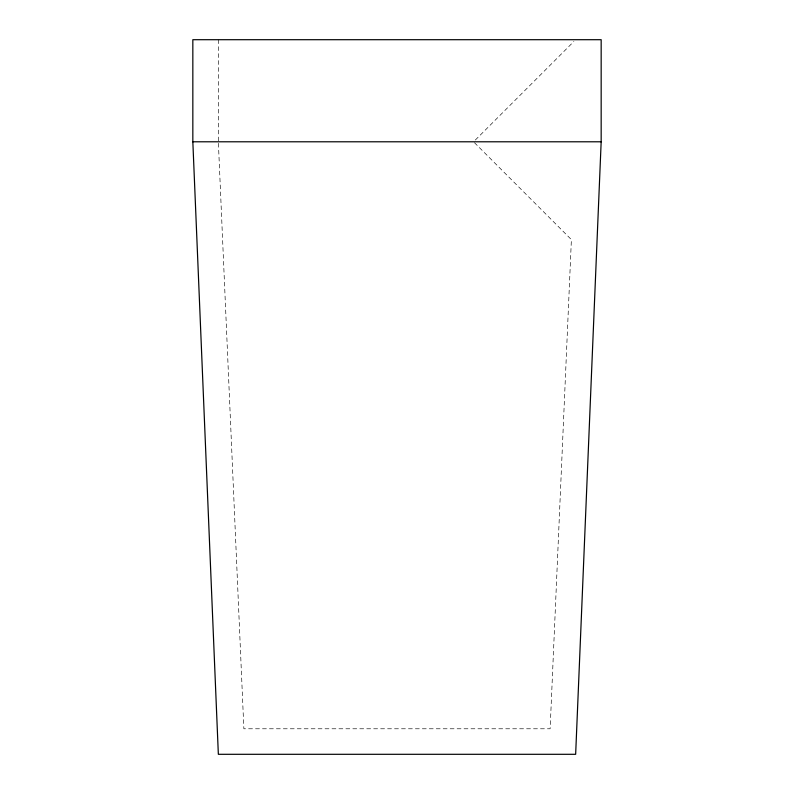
<?xml version="1.0" encoding="UTF-8"?>
<svg xmlns="http://www.w3.org/2000/svg" width="794" height="794" viewBox="0 0 794 794"><rect width="100%" height="100%" fill="white"/><g stroke="black" fill="none" stroke-linecap="round" stroke-linejoin="round"><path stroke-width="0.6" stroke-dasharray="3.97 2.98" d="M475.308 140.042L573.903 41.447M474.435 142.662L571.392 239.619L550.133 728.783L243.867 728.783L218.4 143.019M218.35 39.7L218.35 141.789"/><path stroke-width="1.19" d="M601.167 141.789L575.65 754.3L218.35 754.3L192.833 141.789L192.833 39.7L601.167 39.7L601.167 141.789L192.833 141.789"/></g></svg>
